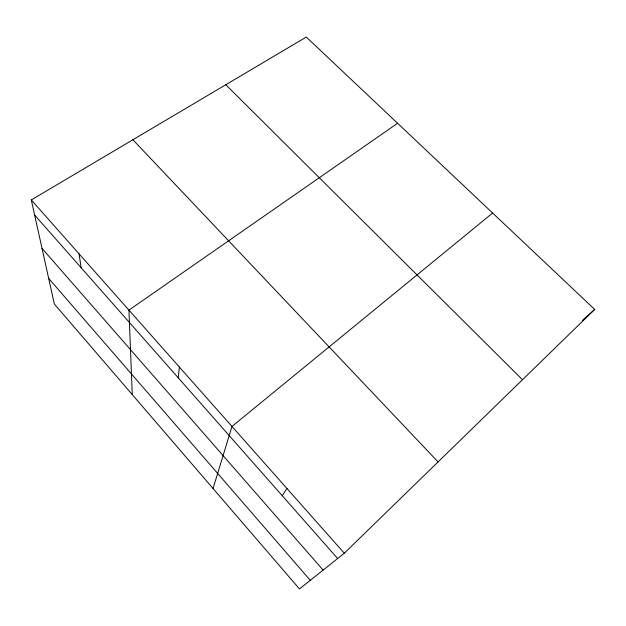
<?xml version="1.0" encoding="UTF-8"?>
<svg xmlns="http://www.w3.org/2000/svg" width="626" height="626" viewBox="0 0 626 626"><rect width="100%" height="100%" fill="white"/><g stroke="black" fill="none" stroke-linecap="round" stroke-linejoin="round"><path stroke-width="0.94" d="M178.285 377.861L179.365 367.055M213.043 488.491L231.98 426.439L492.631 213.028M282.263 495.737L286.904 488.429M344.3 553.212L594.7 309.432L306.302 37.051L31.3 199.937L54.352 304.033L299.471 588.949L344.3 553.212L31.3 199.937M582.282 320.551L594.7 309.432M397.596 123.275L128.933 310.128L132.258 394.583M225.783 84.745L522.491 379.739M132.9 139.762L438.067 461.925M34.641 215.031L337.649 558.517M42.036 248.405L323.126 570.098M48.679 278.406L310.285 580.333M79.095 253.89L81.075 267.662"/></g></svg>
